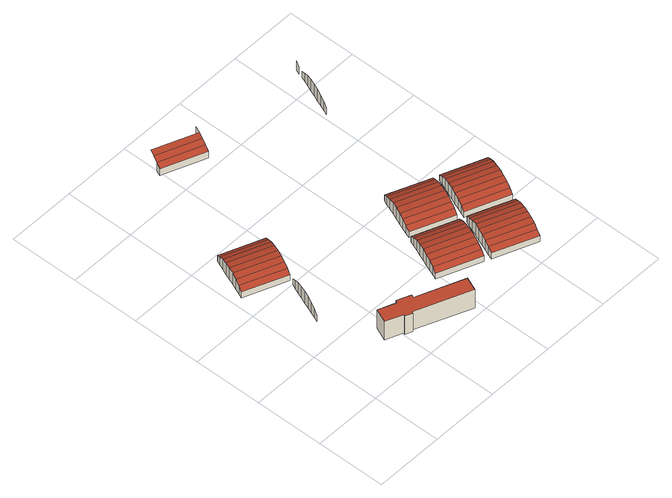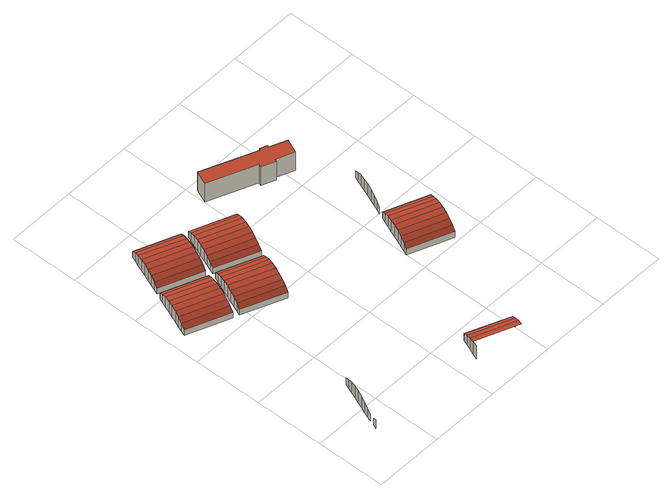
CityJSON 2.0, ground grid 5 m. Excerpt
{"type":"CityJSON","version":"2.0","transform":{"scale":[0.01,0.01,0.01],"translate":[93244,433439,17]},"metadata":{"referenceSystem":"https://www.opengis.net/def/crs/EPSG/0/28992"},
"CityObjects":{
"building1":{"type":"Building","attributes":{"measuredHeight":21.81},"children":["building1-1","building1-2","building1-3","building1-4","building1-5"],"geometry":[{"type":"MultiSurface","lod":"2","boundaries":[[[0,1,2,3]],[[4,0,3,5]],[[6,4,5,7]],[[8,9,10,11]],[[9,12,13,10]],[[14,6,7,15]],[[16,17,18,19]],[[17,16,20,21]],[[15,22,23,14]],[[12,24,25,13]],[[21,20,26,27]],[[22,28,29,23]],[[24,30,31,25]],[[32,8,11,33]],[[27,26,34,35]],[[28,36,37,29]],[[30,38,39,31]],[[35,34,40,41]],[[36,42,43,37]],[[44,32,33,45]],[[41,40,46,47]],[[39,48,49,50,51,45,33,11,10,13,25,31]],[[20,16,19,52]],[[47,46,53,54]],[[55,44,45,51]],[[26,20,52,56]],[[54,53,57,58]],[[34,26,56,59]],[[60,55,51,50]],[[58,57,61,62]],[[63,64,62,61]],[[40,34,59,65]],[[38,66,48,39]],[[65,67,46,40]],[[67,68,53,46]],[[68,69,57,53]],[[69,63,61,57]],[[70,60,50,49]],[[66,70,49,48]],[[71,72,73,74]],[[72,75,76,73]],[[77,78,79,80]],[[75,81,82,76]],[[81,83,84,82]],[[85,84,83,86]],[[87,71,74,88]],[[71,87,89,72]],[[90,85,86,91]],[[72,89,92,75]],[[93,90,91,94]],[[95,77,80,96]],[[77,95,97,78]],[[75,92,98,81]],[[99,93,94,100]],[[78,97,101,102]],[[81,98,103,83]],[[102,101,104,105]],[[83,103,106,86]],[[107,108,109,110]],[[89,87,88,111]],[[108,112,113,109]],[[86,106,114,91]],[[92,89,111,115]],[[112,116,117,113]],[[91,114,118,94]],[[119,120,121,122]],[[97,95,96,123]],[[98,92,115,124]],[[94,118,125,100]],[[116,126,127,117]],[[120,128,129,121]],[[130,99,100,125]],[[101,97,123,131]],[[103,98,124,132]],[[133,127,126,134]],[[128,135,136,129]],[[137,107,110,138]],[[104,101,131,139]],[[132,140,106,103]],[[107,137,141,108]],[[142,133,134,143]],[[135,144,145,136]],[[146,104,139,147]],[[108,141,148,112]],[[140,149,114,106]],[[150,142,143,151]],[[152,145,144,153]],[[154,119,122,155]],[[112,148,156,116]],[[149,157,118,114]],[[119,154,158,120]],[[159,150,151,160]],[[161,152,153,162]],[[157,130,125,118]],[[116,156,163,126]],[[120,158,164,128]],[[165,161,162,166]],[[126,163,167,134]],[[128,164,168,135]],[[169,165,166,170]],[[141,137,138,171]],[[134,167,172,143]],[[135,168,173,144]],[[148,141,171,174]],[[143,172,175,151]],[[144,173,176,153]],[[177,178,179,180]],[[156,148,174,181]],[[158,154,155,182]],[[151,175,183,160]],[[178,184,185,179]],[[153,176,186,162]],[[187,159,160,183]],[[163,156,181,188]],[[164,158,182,189]],[[184,190,191,185]],[[162,186,192,166]],[[188,193,167,163]],[[168,164,189,194]],[[166,192,195,170]],[[190,196,197,191]],[[198,169,170,195]],[[193,199,172,167]],[[200,197,196,201]],[[202,177,180,203]],[[199,204,175,172]],[[177,202,205,178]],[[206,200,201,207]],[[204,187,183,175]],[[178,205,208,184]],[[209,206,207,210]],[[184,208,211,190]],[[212,209,210,213]],[[190,211,214,196]],[[215,216,217,218]],[[216,219,220,217]],[[219,221,222,220]],[[221,223,224,222]],[[225,224,223,226]],[[227,225,226,228]],[[229,227,228,230]],[[231,229,230,232]],[[233,234,235,236]]],"semantics":{"surfaces":[{"type":"WallSurface"},{"type":"RoofSurface"}],"values":[0,0,0,0,0,0,0,1,0,0,1,0,0,0,1,0,0,1,0,0,1,1,0,1,0,0,1,0,0,1,0,0,0,0,0,0,0,0,0,0,0,0,0,0,0,0,1,0,1,0,0,1,1,0,1,1,1,1,0,0,0,1,0,0,1,0,0,0,1,0,0,0,0,0,0,0,0,0,0,1,0,0,0,1,0,0,0,0,1,0,1,0,0,0,1,1,0,1,1,0,0,1,1,0,1,1,0,0,0,1,0,1,0,0,0,0,1,0,0,1,0,0,0,0,0,0,1,0,0,1,0,1,0,1,0,0,0,0,0,0,0,0,0]}}]},
"building1-1":{"type":"BuildingInstallation","parents":["building1"],"geometry":[{"type":"MultiSurface","lod":"2","boundaries":[[[68,69,57,53]],[[65,67,46,40]],[[237,238,47,54]],[[67,68,53,46]],[[34,26,56,59]],[[40,34,59,65]],[[69,63,61,57]],[[21,27,239,240]],[[27,35,241,239]],[[63,64,62,61]],[[35,41,242,241]],[[243,237,54,58]],[[238,242,41,47]],[[64,243,58,62]],[[26,20,52,56]],[[17,21,240,18]],[[20,16,19,52]],[[16,17,18,19]],[[47,46,53,54]],[[27,26,34,35]],[[41,40,46,47]],[[17,16,20,21]],[[21,20,26,27]],[[54,53,57,58]],[[58,57,61,62]],[[35,34,40,41]]],"semantics":{"surfaces":[{"type":"WallSurface"},{"type":"RoofSurface"}],"values":[0,0,0,0,0,0,0,0,0,0,0,0,0,0,0,0,0,0,1,1,1,1,1,1,1,1]}}]},
"building1-2":{"type":"BuildingInstallation","parents":["building1"],"geometry":[{"type":"MultiSurface","lod":"2","boundaries":[[[90,85,86,91]],[[75,81,82,76]],[[98,92,115,124]],[[130,99,100,125]],[[132,140,106,103]],[[103,98,124,132]],[[99,93,94,100]],[[157,130,125,118]],[[93,90,91,94]],[[149,157,118,114]],[[140,149,114,106]],[[81,83,84,82]],[[85,84,83,86]],[[71,72,73,74]],[[87,71,74,88]],[[92,89,111,115]],[[72,75,76,73]],[[89,87,88,111]],[[83,103,106,86]],[[71,87,89,72]],[[94,118,125,100]],[[72,89,92,75]],[[81,98,103,83]],[[86,106,114,91]],[[91,114,118,94]],[[75,92,98,81]]],"semantics":{"surfaces":[{"type":"WallSurface"},{"type":"RoofSurface"}],"values":[0,0,0,0,0,0,0,0,0,0,0,0,0,0,0,0,0,0,1,1,1,1,1,1,1,1]}}]},
"building1-3":{"type":"BuildingInstallation","parents":["building1"],"geometry":[{"type":"MultiSurface","lod":"2","boundaries":[[[204,187,183,175]],[[199,204,175,172]],[[193,199,172,167]],[[108,112,113,109]],[[150,142,143,151]],[[187,159,160,183]],[[116,126,127,117]],[[142,133,134,143]],[[156,148,174,181]],[[141,137,138,171]],[[163,156,181,188]],[[107,108,109,110]],[[112,116,117,113]],[[159,150,151,160]],[[133,127,126,134]],[[137,107,110,138]],[[148,141,171,174]],[[188,193,167,163]],[[151,175,183,160]],[[143,172,175,151]],[[134,167,172,143]],[[116,156,163,126]],[[112,148,156,116]],[[108,141,148,112]],[[107,137,141,108]],[[126,163,167,134]]],"semantics":{"surfaces":[{"type":"WallSurface"},{"type":"RoofSurface"}],"values":[0,0,0,0,0,0,0,0,0,0,0,0,0,0,0,0,0,0,1,1,1,1,1,1,1,1]}}]},
"building1-4":{"type":"BuildingInstallation","parents":["building1"],"geometry":[{"type":"MultiSurface","lod":"2","boundaries":[[[165,161,162,166]],[[161,152,153,162]],[[169,165,166,170]],[[244,245,176,173]],[[135,144,145,136]],[[128,135,136,129]],[[158,154,155,182]],[[246,198,195,192]],[[198,169,170,195]],[[247,246,192,186]],[[245,247,186,176]],[[152,145,144,153]],[[173,168,194,244]],[[168,164,189,194]],[[120,128,129,121]],[[164,158,182,189]],[[154,119,122,155]],[[119,120,121,122]],[[166,192,195,170]],[[153,176,186,162]],[[128,164,168,135]],[[162,186,192,166]],[[144,173,176,153]],[[135,168,173,144]],[[120,158,164,128]],[[119,154,158,120]]],"semantics":{"surfaces":[{"type":"WallSurface"},{"type":"RoofSurface"}],"values":[0,0,0,0,0,0,0,0,0,0,0,0,0,0,0,0,0,0,1,1,1,1,1,1,1,1]}}]},
"building1-5":{"type":"BuildingInstallation","parents":["building1"],"geometry":[{"type":"MultiSurface","lod":"2","boundaries":[[[209,206,207,210]],[[248,212,213,249]],[[212,209,210,213]],[[250,248,249,251]],[[252,253,254,214]],[[255,250,251,256]],[[206,200,201,207]],[[253,255,256,254]],[[200,197,196,201]],[[184,190,191,185]],[[211,208,257,258]],[[190,196,197,191]],[[214,211,258,252]],[[178,184,185,179]],[[208,205,259,257]],[[177,178,179,180]],[[205,202,203,259]],[[202,177,180,203]],[[190,211,214,196]],[[196,214,254,201]],[[178,205,208,184]],[[210,251,249,213]],[[207,256,251,210]],[[184,208,211,190]],[[177,202,205,178]],[[201,254,256,207]]],"semantics":{"surfaces":[{"type":"WallSurface"},{"type":"RoofSurface"}],"values":[0,0,0,0,0,0,0,0,0,0,0,0,0,0,0,0,0,0,1,1,1,1,1,1,1,1]}}]}
},
"vertices":[
[246,720,160],[232,686,138],[232,686,86],[246,720,86],[261,758,177],[261,758,86],[278,799,188],[278,799,86],[435,384,86],[394,284,86],[394,284,250],[435,384,250],[515,235,86],[515,235,250],[295,842,191],[295,842,86],[372,1034,138],[69,1156,138],[69,1156,86],[372,1034,86],[385,1068,160],[83,1190,160],[312,885,86],[312,885,188],[510,223,86],[510,223,250],[401,1106,177],[98,1228,177],[329,926,86],[329,926,177],[560,202,86],[560,202,250],[562,332,86],[562,332,250],[418,1147,188],[115,1269,188],[344,964,86],[344,964,160],[566,215,86],[566,215,250],[435,1190,191],[132,1312,191],[358,999,86],[358,999,138],[570,350,86],[570,350,250],[452,1233,188],[149,1355,188],[955,55,250],[995,152,250],[659,289,250],[668,310,250],[385,1068,86],[469,1274,177],[166,1396,177],[668,310,86],[401,1106,86],[484,1312,160],[181,1434,160],[418,1147,86],[659,289,86],[498,1346,138],[195,1468,138],[498,1346,86],[195,1468,86],[435,1190,86],[955,55,86],[452,1233,86],[469,1274,86],[484,1312,86],[995,152,86],[972,391,136],[986,425,158],[986,425,86],[972,391,86],[1001,463,175],[1001,463,86],[482,2197,146],[495,2232,168],[495,2232,86],[482,2197,86],[1018,505,185],[1018,505,86],[1035,547,189],[1035,547,86],[1052,590,86],[1052,590,185],[1275,269,136],[1275,269,86],[1288,303,158],[1069,631,86],[1069,631,175],[1304,342,175],[1084,669,86],[1084,669,158],[784,2075,146],[784,2075,86],[798,2110,168],[1321,383,185],[1098,704,86],[1098,704,136],[813,2148,185],[511,2270,185],[1338,425,189],[830,2189,195],[527,2311,195],[1355,468,185],[1115,739,136],[1129,773,158],[1129,773,86],[1115,739,86],[1288,303,86],[1144,811,175],[1144,811,86],[1372,509,175],[1304,342,86],[1160,852,185],[1160,852,86],[1387,547,158],[1322,252,136],[1335,287,158],[1335,287,86],[1322,252,86],[798,2110,86],[1321,383,86],[1401,582,136],[1178,895,189],[1178,895,86],[1351,325,175],[1351,325,86],[1401,582,86],[813,2148,86],[1338,425,86],[1195,938,86],[1195,938,185],[1368,366,185],[1368,366,86],[1417,617,136],[1417,617,86],[830,2189,86],[1355,468,86],[1431,651,158],[1212,979,86],[1212,979,175],[1385,409,189],[1385,409,86],[847,2232,199],[847,2232,86],[1447,689,175],[1372,509,86],[1227,1017,86],[1227,1017,158],[1402,451,86],[1402,451,185],[1624,130,136],[1624,130,86],[1463,730,185],[1387,547,86],[1638,165,158],[1241,1052,86],[1241,1052,136],[1419,493,86],[1419,493,175],[1480,773,189],[1654,203,175],[1434,531,86],[1434,531,158],[1498,816,185],[1670,244,185],[1448,565,86],[1448,565,136],[1431,651,86],[1514,857,175],[1688,287,189],[1447,689,86],[1530,895,158],[1705,329,185],[1463,603,136],[1476,637,158],[1476,637,86],[1463,603,86],[1463,730,86],[1638,165,86],[1543,929,136],[1492,676,175],[1492,676,86],[1721,371,175],[1543,929,86],[1480,773,86],[1654,203,86],[1509,717,185],[1509,717,86],[1737,409,158],[1498,816,86],[1670,244,86],[1751,443,136],[1526,759,189],[1526,759,86],[1751,443,86],[1514,857,86],[1543,802,86],[1543,802,185],[1765,481,136],[1765,481,86],[1530,895,86],[1779,515,158],[1560,843,86],[1560,843,175],[1795,554,175],[1575,882,86],[1575,882,158],[1811,595,185],[1589,916,86],[1589,916,136],[1828,637,189],[1529,1785,139],[1543,1820,161],[1543,1820,86],[1529,1785,86],[1558,1858,178],[1558,1858,86],[1575,1899,189],[1575,1899,86],[1592,1942,192],[1592,1942,86],[1609,1984,86],[1609,1984,189],[1626,2026,86],[1626,2026,178],[1641,2064,86],[1641,2064,161],[1655,2098,86],[1655,2098,139],[1666,2133,141],[1680,2167,163],[1680,2167,86],[1666,2133,86],
[166,1396,86],[149,1355,86],[98,1228,86],[83,1190,86],[115,1269,86],[132,1312,86],[181,1434,86],
[1688,287,86],[1705,329,86],[1737,409,86],[1721,371,86],
[1891,794,86],[1891,794,136],[1877,759,86],[1877,759,158],[1828,637,86],[1846,680,86],[1846,680,185],[1862,721,86],[1862,721,175],[1795,554,86],[1811,595,86],[1779,515,86]
]}
